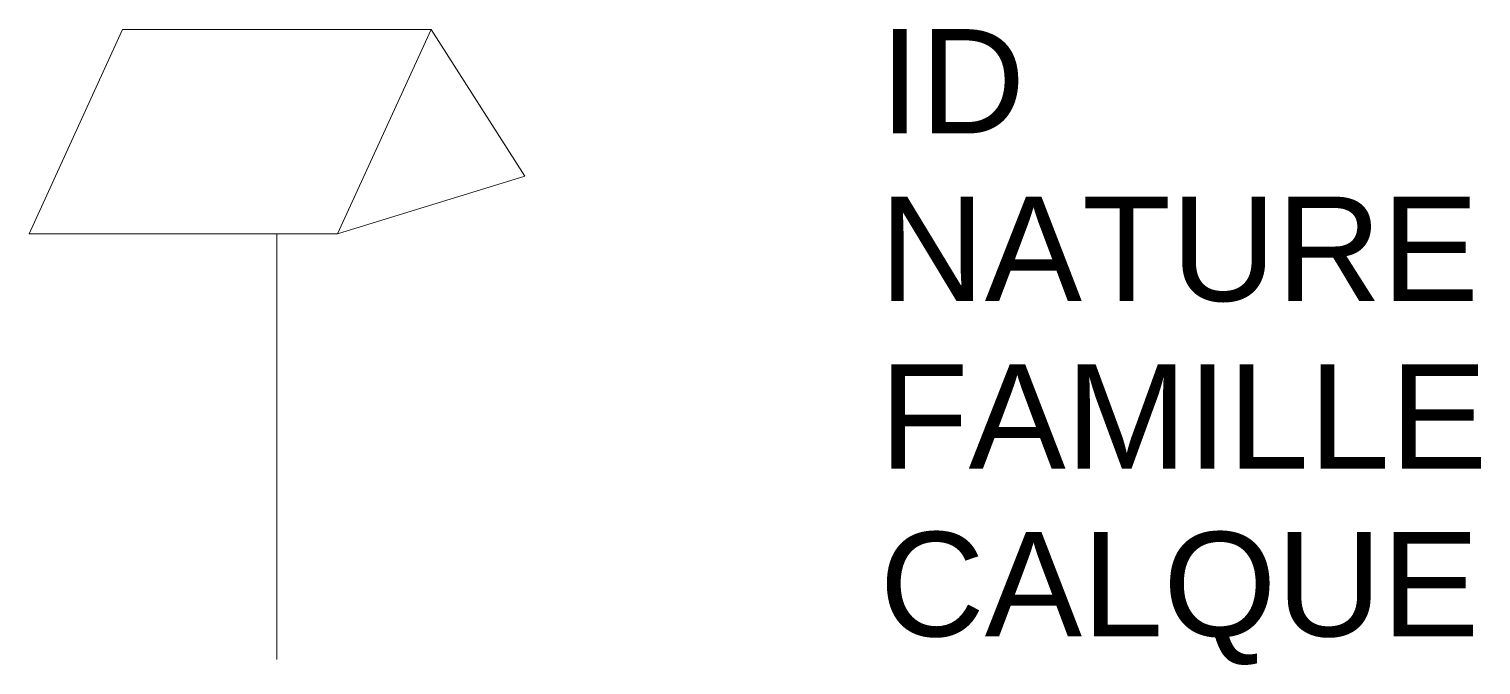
# Model space of a CAD drawing. Header units: metres. Extents: x 3246.74 to 3249.53, y 1826.92 to 1828.14.
import ezdxf

# ---------------------------------------------------------------- set-up
doc = ezdxf.new("R2010")
doc.units = ezdxf.units.M
doc.linetypes.add('Socle_Continu', pattern=[2.5, 2.5, 0])
doc.layers.add('GAZFL_SCI', color=40, linetype='Socle_Continu', lineweight=13)
doc.styles.get("Standard").update_dxf_attribs({"font": 'arial.ttf'})

msp = doc.modelspace()

# ---------------------------------------------------------------- linework, layer by layer
at = {"layer": 'GAZFL_SCI', "linetype": 'Socle_Continu'}
for p, q in [((3247.6947, 1827.858), (3247.336, 1827.7473)), ((3247.2198, 1827.7473), (3247.2198, 1826.9315))]:
    msp.add_line(p, q, dxfattribs=at)
msp.add_lwpolyline([(3247.5153, 1828.1388), (3246.9242, 1828.1388), (3246.7449, 1827.7473), (3247.336, 1827.7473)], close=True, dxfattribs=at)
at = {"layer": 'GAZFL_SCI', "linetype": 'Socle_Continu', "flags": 128}
msp.add_lwpolyline([(3247.5153, 1828.1388), (3247.6947, 1827.858)], dxfattribs=at)

# ---------------------------------------------------------------- texts
at = {"layer": 'GAZFL_SCI', "linetype": 'Socle_Continu', "flags": 9}
for tag, p, s in [('ID', (3248.3741, 1827.9398), 'JP_2452'), ('NATURE', (3248.3741, 1827.6185), 'Balise de repérage'), ('FAMILLE', (3248.3741, 1827.2972), 'Gaz'), ('CALQUE', (3248.3741, 1826.9759), 'GAZFL_SCI')]:
    msp.add_attdef(tag, p, s, height=0.2, dxfattribs=at)

doc.saveas('drawing.dxf')
